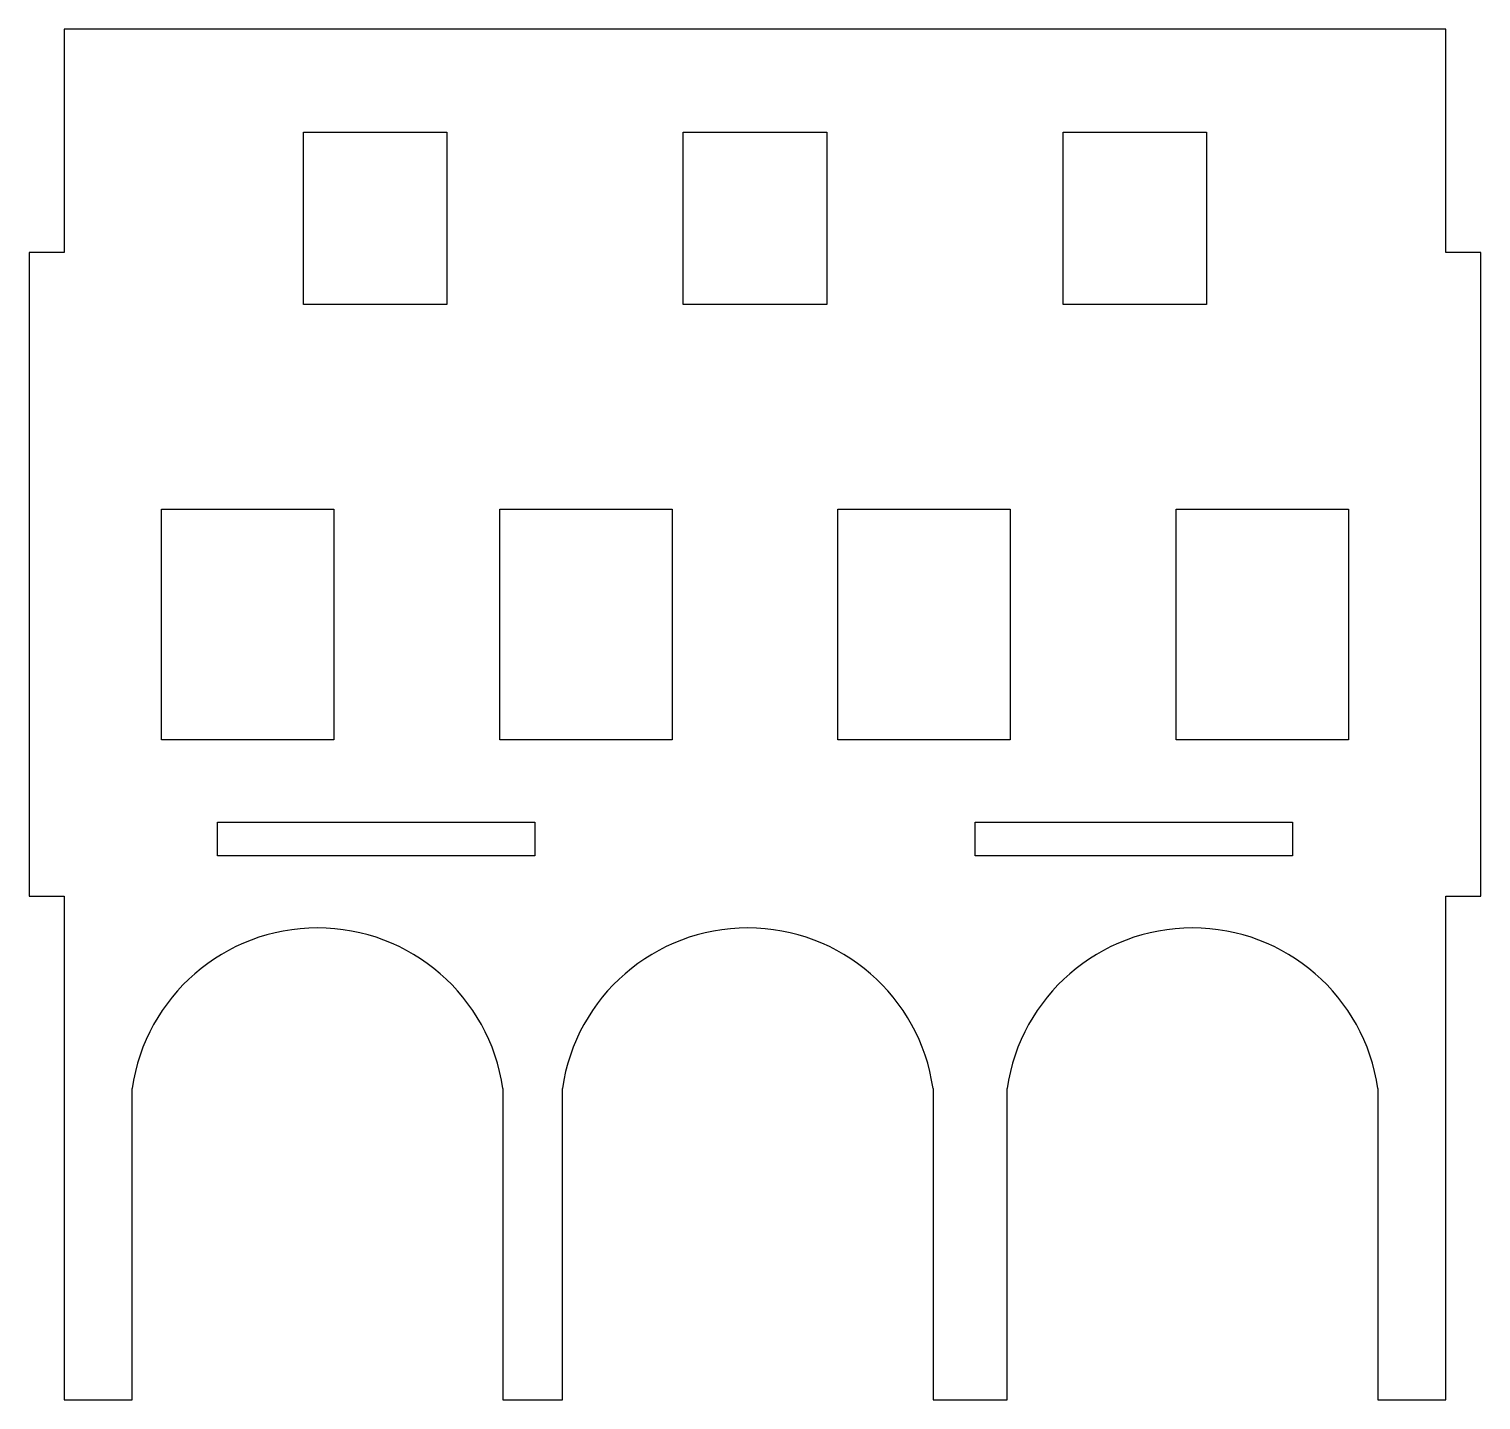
# Model space of a CAD drawing. Header units: millimetres. Extents: x -22.8 to 22.8, y -21.5 to 21.5.
import ezdxf

# ---------------------------------------------------------------- set-up
doc = ezdxf.new("R2010")
doc.units = ezdxf.units.MM
doc.layers.add('CUTOUTS', color=1, linetype='CONTINUOUS')
doc.layers.add('PERIMETER', color=5, linetype='CONTINUOUS')

msp = doc.modelspace()

# ---------------------------------------------------------------- linework, layer by layer
at = {"layer": 'CUTOUTS'}
for p, q in [((-14.152, 18.252), (-9.656, 18.252)), ((-14.152, 12.848), (-14.152, 18.252)), ((-9.656, 18.252), (-9.656, 12.848)), ((-2.248, 12.848), (-2.248, 18.252)), ((-2.248, 18.252), (2.248, 18.252)), ((2.248, 18.252), (2.248, 12.848)), ((9.656, 12.848), (9.656, 18.252)), ((9.656, 18.252), (14.152, 18.252)), ((14.152, 18.252), (14.152, 12.848)), ((-9.656, 12.848), (-14.152, 12.848)), ((2.248, 12.848), (-2.248, 12.848)), ((14.152, 12.848), (9.656, 12.848)), ((-18.603, -0.789), (-18.603, 6.434)), ((-18.603, 6.434), (-13.198, 6.434)), ((-13.198, 6.434), (-13.198, -0.789)), ((-8.002, -0.789), (-8.002, 6.434)), ((-8.002, 6.434), (-2.598, 6.434)), ((-2.598, 6.434), (-2.598, -0.789)), ((2.598, -0.789), (2.598, 6.434)), ((2.598, 6.434), (8.002, 6.434)), ((8.002, 6.434), (8.002, -0.789)), ((13.198, -0.789), (13.198, 6.434)), ((13.198, 6.434), (18.603, 6.434)), ((18.603, 6.434), (18.603, -0.789)), ((-13.198, -0.789), (-18.603, -0.789)), ((-2.598, -0.789), (-8.002, -0.789)), ((8.002, -0.789), (2.598, -0.789)), ((18.603, -0.789), (13.198, -0.789)), ((-16.847, -4.425), (-16.847, -3.375)), ((-16.847, -3.375), (-6.897, -3.375)), ((-6.897, -3.375), (-6.897, -4.425)), ((6.897, -4.425), (6.897, -3.375)), ((6.897, -3.375), (16.847, -3.375)), ((16.847, -3.375), (16.847, -4.425)), ((-6.897, -4.425), (-16.847, -4.425)), ((16.847, -4.425), (6.897, -4.425))]:
    msp.add_line(p, q, dxfattribs=at)
at = {"layer": 'PERIMETER'}
for p, q in [((21.652, 21.484), (-21.652, 21.484)), ((-21.652, 21.484), (-21.652, 14.484)), ((21.652, 14.484), (21.652, 21.484)), ((-21.652, 14.484), (-22.752, 14.484)), ((-22.752, 14.484), (-22.752, -5.69)), ((22.752, 14.484), (21.652, 14.484)), ((22.752, -5.69), (22.752, 14.484)), ((-22.752, -5.69), (-21.652, -5.69)), ((-21.652, -5.69), (-21.652, -21.484)), ((21.652, -21.484), (21.652, -5.69)), ((21.652, -5.69), (22.752, -5.69)), ((-19.52, -21.484), (-19.52, -11.725)), ((-7.904, -11.725), (-7.904, -21.484)), ((-6.036, -21.484), (-6.036, -11.725)), ((5.581, -11.725), (5.581, -21.484)), ((7.904, -21.484), (7.904, -11.725)), ((19.52, -11.725), (19.52, -21.484)), ((-21.652, -21.484), (-19.52, -21.484)), ((-7.904, -21.484), (-6.036, -21.484)), ((5.581, -21.484), (7.904, -21.484)), ((19.52, -21.484), (21.652, -21.484))]:
    msp.add_line(p, q, dxfattribs=at)
for centre in [(-13.712, -12.558), (-0.227, -12.558), (13.712, -12.558)]:
    msp.add_arc(centre, 5.868, 8.1616, 171.8384, dxfattribs=at)

doc.saveas('drawing.dxf')
